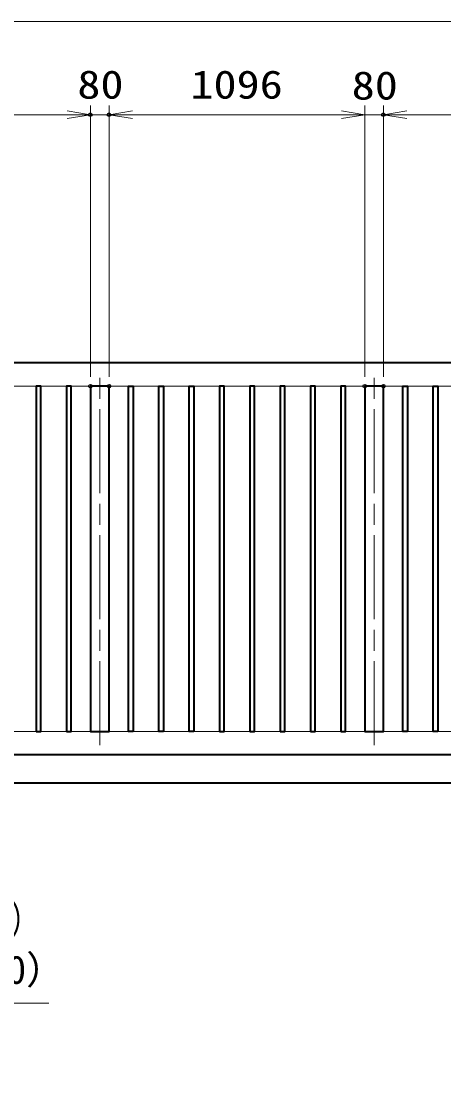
# Model space of a CAD drawing. Units: millimetres at full size. Extents: x -11880 to 11880, y -8400 to 8400.
# Drawn here: x 1924 to 3734, y -2329 to 2258 of the extents above; entities that cross this region are included whole.
import ezdxf
from ezdxf.enums import TextEntityAlignment as Align

# ---------------------------------------------------------------- set-up
doc = ezdxf.new("R2010")
doc.units = ezdxf.units.MM
doc.header["$LTSCALE"] = 30
doc.header["$PDMODE"] = 32
doc.header["$PDSIZE"] = 15
doc.linetypes.add('USER1', pattern=[18, 12, -1.5, 3, -1.5])
for name, color, linetype, lineweight in [('0-1_外形線', 7, 'Continuous', 35), ('0-2_軸線', 200, 'USER1', 15), ('0-4_寸法線', 4, 'Continuous', 18), ('0-5_0', 7, 'Continuous', 18)]:
    doc.layers.add(name, color=color, linetype=linetype, lineweight=lineweight)
doc.layers.add('0-6_Defpoints', color=7, linetype='Continuous')
doc.styles.add('ＭＳ ゴシック', font='')
doc.styles.get('ＭＳ ゴシック').set_extended_font_data('MS Gothic')

# ---------------------------------------------------------------- blocks, each defined once
blk = doc.blocks.new('_Open')
at = {"layer": '0-5_0', "color": 4}
blk.add_line((-30, 5), (0, 0), dxfattribs=at)
blk.add_lwpolyline([(-30, -5), (0, 0), (-30, 0)], dxfattribs=at)
blk = doc.blocks.new('S250')
at = {"layer": '0-4_寸法線'}
for points in [[(-510834.8, 86182578.2), (-467178.8, 86182578.2), (-447698.3, 86230923.6), (-446577.1, 86233706.2)], [(-447234.5, 86230736.8), (-446577.1, 86233706.2), (-448162, 86231110.5)]]:
    blk.add_lwpolyline(points, dxfattribs=at)
at = {"layer": '0-4_寸法線', "color": 254, "style": 'ＭＳ ゴシック'}
for s, width, p in [('ベースアンカー', 0.75, (-510834.8, 86190278.7)), ('SS400 L5×40×40', 1.05, (-511266.8, 86183978.7))]:
    blk.add_text(s, height=3637, dxfattribs=dict(at, width=width)).set_placement(p, align=Align.BOTTOM_LEFT)
blk = doc.blocks.new('S258')
at = {"layer": '0-4_寸法線'}
for points in [[(-558385.3, 86212460.3), (-597260.5, 86212460.3), (-621363, 86265508.8), (-622604, 86268240.1)], [(-620907.8, 86265715.6), (-622604, 86268240.1), (-621818.2, 86265302)]]:
    blk.add_lwpolyline(points, dxfattribs=at)
at = {"layer": '0-4_寸法線', "color": 254, "style": 'ＭＳ ゴシック', "width": 0.75}
blk.add_text('打掛金具（道路側）', height=3637, dxfattribs=at).set_placement((-593060.5, 86220312.1), align=Align.BOTTOM_LEFT)
at = {"layer": '0-4_寸法線', "color": 254, "style": 'ＭＳ ゴシック'}
blk.add_text('SUS304（＃400）', height=3637, dxfattribs=at).set_placement((-593492.5, 86213860.9), align=Align.BOTTOM_LEFT)

msp = doc.modelspace()

# ---------------------------------------------------------------- linework, layer by layer
at = {"layer": '0-1_外形線'}
msp.add_line((-6921.83, -1006.16), (6603.17, -1006.16), dxfattribs=at)
for points in [[(5848.17, 793.84), (-151.83, 793.84), (-151.83, -73.66)], [(5848.17, -886.16), (-151.83, -886.16), (-151.83, -138.66)]]:
    msp.add_lwpolyline(points, dxfattribs=at)
for points in [[(1987.17, -786.16), (2007.17, -786.16), (2007.17, 693.84), (1987.17, 693.84)], [(2117.17, -786.16), (2137.17, -786.16), (2137.17, 693.84), (2117.17, 693.84)], [(2300.17, 693.84), (2220.17, 693.84), (2220.17, -786.16), (2300.17, -786.16)], [(2403.17, -786.16), (2383.17, -786.16), (2383.17, 693.84), (2403.17, 693.84)], [(2533.17, -786.16), (2513.17, -786.16), (2513.17, 693.84), (2533.17, 693.84)], [(2663.17, -786.16), (2643.17, -786.16), (2643.17, 693.84), (2663.17, 693.84)], [(2773.17, -786.16), (2793.17, -786.16), (2793.17, 693.84), (2773.17, 693.84)], [(2903.17, -786.16), (2923.17, -786.16), (2923.17, 693.84), (2903.17, 693.84)], [(3033.17, -786.16), (3053.17, -786.16), (3053.17, 693.84), (3033.17, 693.84)], [(3163.17, -786.16), (3183.17, -786.16), (3183.17, 693.84), (3163.17, 693.84)], [(3293.17, -786.16), (3313.17, -786.16), (3313.17, 693.84), (3293.17, 693.84)], [(3476.17, 693.84), (3396.17, 693.84), (3396.17, -786.16), (3476.17, -786.16)], [(3579.17, -786.16), (3559.17, -786.16), (3559.17, 693.84), (3579.17, 693.84)], [(3709.17, -786.16), (3689.17, -786.16), (3689.17, 693.84), (3709.17, 693.84)]]:
    msp.add_lwpolyline(points, close=True, dxfattribs=at)
at = {"layer": '0-2_軸線'}
for p, q in [((2260.17, -845.16), (2260.17, 752.84)), ((3436.17, -845.16), (3436.17, 752.84))]:
    msp.add_line(p, q, dxfattribs=at)
at = {"layer": '0-4_寸法線'}
for p, q in [((-151.83, 2257.57), (5848.17, 2257.57)), ((2220.17, 733.84), (2220.17, 1897.57)), ((2220.17, 733.84), (2220.17, 1897.57)), ((2300.17, 733.84), (2300.17, 1897.57)), ((2300.17, 733.84), (2300.17, 1897.57)), ((3396.17, 733.84), (3396.17, 1897.57)), ((3396.17, 733.84), (3396.17, 1897.57)), ((3476.17, 733.84), (3476.17, 1897.57)), ((3476.17, 733.84), (3476.17, 1897.57)), ((2220.17, 1857.57), (1124.17, 1857.57)), ((2120.17, 1857.57), (2020.17, 1857.57)), ((2300.17, 1857.57), (2220.17, 1857.57)), ((3396.17, 1857.57), (2300.17, 1857.57)), ((2400.17, 1857.57), (2500.17, 1857.57)), ((3296.17, 1857.57), (3196.17, 1857.57)), ((3396.17, 1857.57), (3476.17, 1857.57)), ((3476.17, 1857.57), (4572.17, 1857.57)), ((3576.17, 1857.57), (3676.17, 1857.57))]:
    msp.add_line(p, q, dxfattribs=at)
at = {"layer": '0-5_0'}
msp.add_line((-51.83, 693.84), (5748.17, 693.84), dxfattribs=at)
msp.add_lwpolyline([(5748.17, 693.84), (5748.17, -786.16), (-51.83, -786.16), (-51.83, -565.66)], dxfattribs=at)
at = {"layer": '0-6_Defpoints'}
for p in [(2220.17, 1857.57), (2300.17, 1857.57), (3476.17, 1857.57), (2220.17, 693.84), (2300.17, 693.84), (3396.17, 693.84), (3476.17, 693.84)]:
    msp.add_point(p, dxfattribs=at)

# ---------------------------------------------------------------- block references
at = {"layer": '0-4_寸法線'}
for name, p, xscale, yscale in [('_Open', (2220.17, 1857.57), 3.333333, 3.333333), ('_Open', (2220.17, 1857.57), 3.333333, 3.333333), ('_Open', (3396.17, 1857.57), 3.333333, 3.333333), ('_Open', (3396.17, 1857.57), 3.333333, 3.333333), ('S258', (20654.75, -2875699.17), 0.03333333, 0.03333333), ('S250', (20654.75, -2875699.17), 0.03333333, 0.03333333)]:
    msp.add_blockref(name, p, dxfattribs=dict(at, xscale=xscale, yscale=yscale))
at = {"layer": '0-4_寸法線', "xscale": 3.333333, "yscale": 3.333333, "rotation": 180}
for p in [(2300.17, 1857.57), (2300.17, 1857.57), (3476.17, 1857.57), (3476.17, 1857.57)]:
    msp.add_blockref('_Open', p, dxfattribs=at)

# ---------------------------------------------------------------- texts
at = {"layer": '0-4_寸法線', "color": 254, "style": 'ＭＳ ゴシック', "width": 1.2}
for s, p in [('80', (2164.17, 1890.25)), ('1096', (2648.97, 1890.25)), ('80', (3340.17, 1886.25))]:
    msp.add_text(s, height=121.2, dxfattribs=at).set_placement(p, align=Align.BOTTOM_LEFT)

doc.saveas('drawing.dxf')
